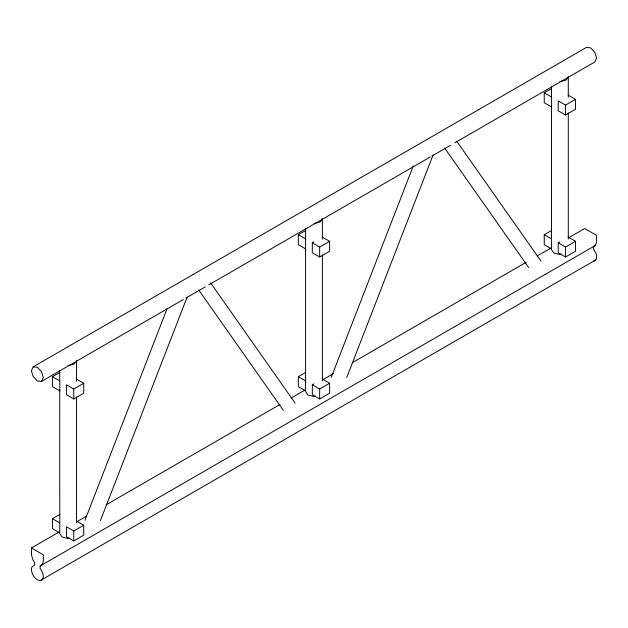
<?xml version="1.0" encoding="UTF-8"?>
<svg xmlns="http://www.w3.org/2000/svg" width="628" height="628" viewBox="0 0 628 628"><rect width="100%" height="100%" fill="white"/><g stroke="black" fill="none" stroke-linecap="round" stroke-linejoin="round"><path stroke-width="0.94" d="M84.953 520.298L167.04 308.748M100.433 520.549L187.12 297.146M331.207 377.412L413.295 165.863M346.687 377.664L433.022 155.179M58.6 532.277L31.447 547.954L31.447 554.814L32.923 559.886L34.642 562.853L34.642 565.145L32.24 566.519A8.399 4.851 60 0 0 37.382 579.777A8.399 4.851 60 0 0 42.523 572.461L40.121 568.301L40.121 566.016L595.116 245.603L596.6 242.235L596.6 235.382L584.723 228.521L568.599 237.831M454.798 142.815L594.818 61.976L596.553 58.129L594.818 52.273L590.618 47.846L586.419 47.43L33.143 366.862L31.4 370.701L33.143 376.557L37.335 380.992L41.534 381.408L74.63 362.301M41.534 381.408L43.277 377.561L41.534 371.705L37.335 367.278L33.143 366.862M76.333 361.32L183.25 299.587M185.794 298.119L205.317 286.847M208.708 284.892L430.188 157.024M431.883 156.042L450.559 145.264M52.43 376.714L59.77 380.953L59.77 390.891L52.43 386.652L52.43 376.714L59.903 372.404M305.679 248.924L298.339 244.685L298.339 234.746L305.805 230.429M544.24 92.771L551.58 97.01L551.58 106.948L544.24 102.709L544.24 92.771L551.706 88.462M322.282 237.07L329.621 241.309L329.621 251.247L319.66 256.993L312.32 252.754L312.32 242.816L313.984 241.859M73.759 389.03L83.72 383.276L83.72 393.214L73.759 398.968L66.419 394.729L66.419 384.791L73.759 389.03L73.759 398.968M312.32 242.816L319.66 247.055L329.621 241.309M565.561 105.088L575.523 99.342L575.523 109.28L565.561 115.026L558.221 110.787L558.221 100.849L565.561 105.088L565.561 115.026M59.707 390.027L59.77 532.866L52.43 528.627L52.43 518.689L59.903 514.371M305.679 390.891L298.339 386.652L298.339 376.714L305.805 372.404M544.24 234.746L551.58 238.985L551.58 248.924L544.24 244.685L544.24 234.746L551.706 230.437M322.282 379.037L329.621 383.276L329.621 393.214L319.66 398.968L312.32 394.729L312.32 384.791L313.984 383.834M568.183 237.07L575.523 241.309L575.523 251.247L565.561 257.001L558.221 252.762L558.221 242.824L559.886 241.866M77.268 521.499L86.601 516.106M106.124 504.841L280.08 404.408M291.109 398.034L304.69 390.2M323.357 379.422L333.539 373.542M352.214 362.764L526.17 262.323M537.199 255.957L550.78 248.115M73.759 530.998L83.72 525.251L83.72 535.189L73.759 540.936L66.419 536.697L66.419 526.759L73.759 530.998L73.759 540.936M312.32 384.791L319.66 389.03L329.621 383.276M558.221 242.824L565.561 247.063L575.523 241.309M40.349 580.57L595.807 259.882M595.116 245.603L593.397 246.584L593.397 248.869L595.807 253.029A8.399 4.851 60 0 1 593.633 261.138M40.121 566.016L41.84 565.035L43.324 561.668L43.324 554.814L31.447 547.954M559.893 81.593L565.828 80.172L568.293 76.742L568.293 97.262M313.992 223.56L319.927 222.139L322.392 218.709L322.392 239.229M68.107 365.567L74.049 364.154L76.506 360.723L76.506 381.235M561.589 254.105L559.893 254.513L553.951 253.092L551.494 249.661M315.688 396.08L313.992 396.48L308.05 395.059L305.593 391.637L305.593 228.482M69.802 538.086L68.107 538.494L62.172 537.073L59.707 533.643M568.183 95.103L575.523 99.342M298.339 234.746L305.679 238.985M298.339 376.714L305.679 380.953M76.373 379.037L83.72 383.276M76.373 521.012L83.72 525.251M52.43 518.689L59.77 522.928M457.019 141.653L541.046 261.17M444.64 148.043L528.658 267.552M210.561 282.82L295.144 403.145M198.738 290.01L283.322 410.327M568.293 112.891L568.293 238.915M565.561 247.063L565.561 257.001M551.494 86.515L551.494 96.28M551.494 106.053L551.494 237.941M322.392 254.858L322.392 380.89M319.66 247.055L319.66 256.993M319.66 389.03L319.66 398.968M76.506 396.872L76.506 522.896M59.707 370.489L59.707 381.235"/></g></svg>
